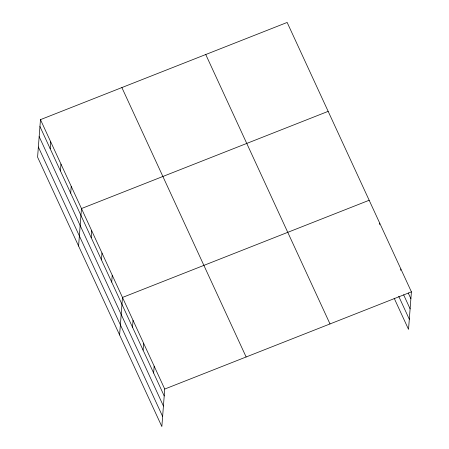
<?xml version="1.0" encoding="UTF-8"?>
<svg xmlns="http://www.w3.org/2000/svg" width="449" height="449" viewBox="0 0 449 449"><rect width="100%" height="100%" fill="white"/><g stroke="black" fill="none" stroke-linecap="round" stroke-linejoin="round"><path stroke-width="0.67" d="M40.472 119.642L37.587 157.139L161.848 426.55L164.732 389.053L40.472 119.642L287.152 22.45L411.413 291.861L408.528 329.358L394.149 298.192M50.193 148.742L50.726 141.867M60.447 170.968L60.974 164.093M70.701 193.193L71.228 186.318M78.592 246.041L81.477 208.549L328.157 111.358M91.203 237.65L91.731 230.775M101.452 259.876L101.979 253M111.706 282.101L112.233 275.226M119.602 334.948L122.487 297.451L369.162 200.265M132.517 327.231L133.05 320.356M143.079 350.13L143.607 343.255M153.642 373.029L154.17 366.154M379.618 224.539L379.725 223.164M400.744 270.337L400.85 268.962M164.732 389.053L411.413 291.861M408.242 293.012L410.886 298.737M403.651 294.847L410.105 308.845M398.746 296.357L409.303 319.256M205.749 54.525L330.009 323.937M121.875 87.566L246.136 356.983M39.944 126.517L164.205 395.928M39.164 136.619L163.425 406.036M38.367 147.031L162.628 416.448"/></g></svg>
